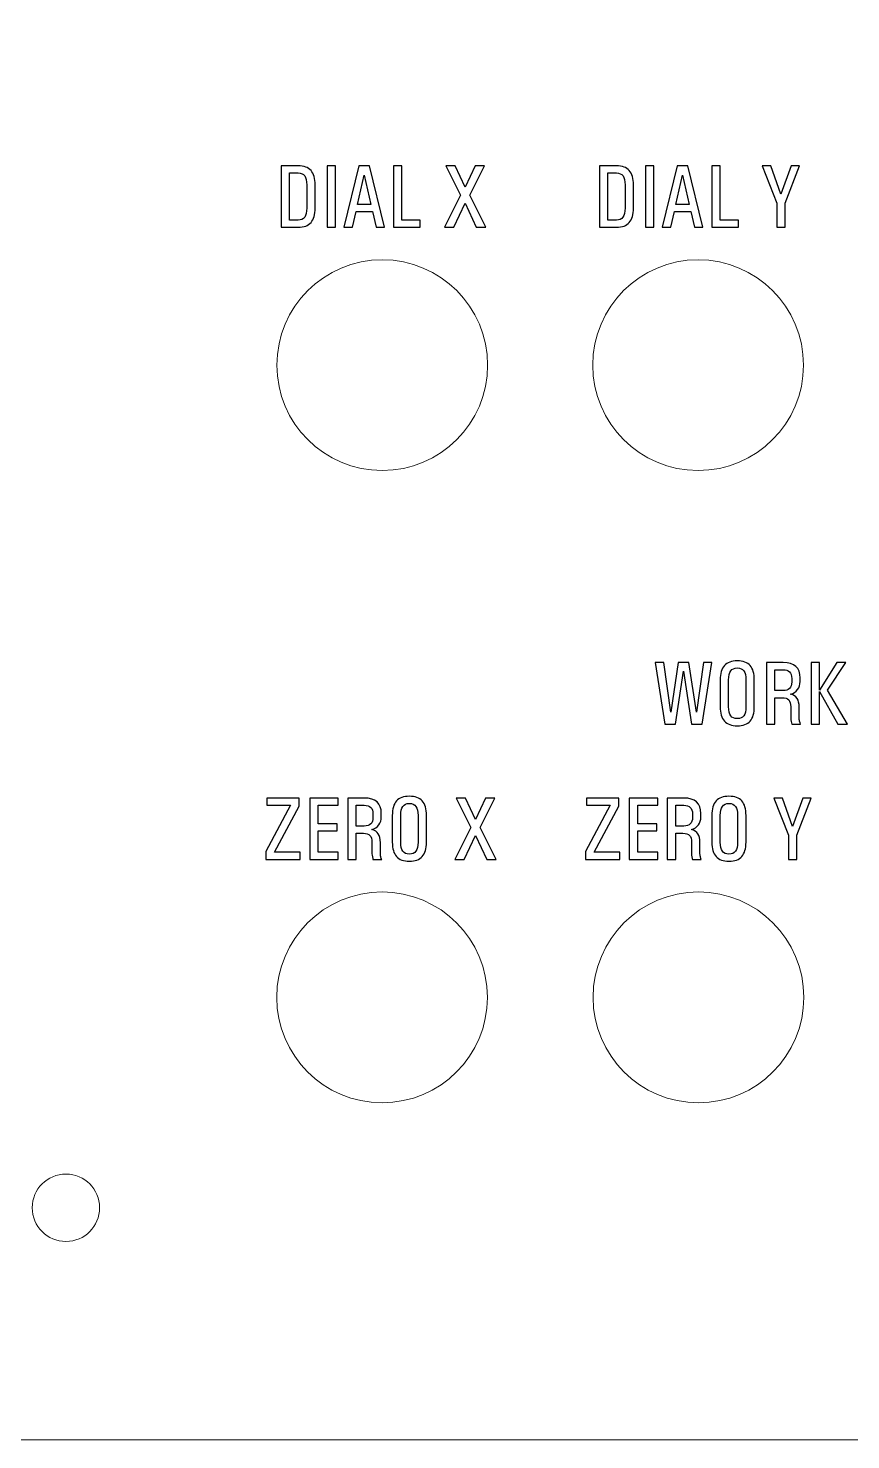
# Model space of a CAD drawing. Header units: centimetres. Extents: x -13.8 to 12.2, y -7.5 to 12.7.
# Drawn here: x -0.43 to 3.47, y -7.5 to -0.8 of the extents above; entities that cross this region are included whole.
import ezdxf

# ---------------------------------------------------------------- set-up
doc = ezdxf.new("R2010")
doc.units = ezdxf.units.CM
doc.header["$MEASUREMENT"] = 0
doc.layers.add('Layer 1', color=7, linetype='Continuous')

msp = doc.modelspace()

# ---------------------------------------------------------------- linework, layer by layer
at = {"layer": 'Layer 1', "lineweight": 9}
for centre, major_axis in [((1.24893, -2.40133), (0, 0.5)), ((2.74753, -2.40133), (0, 0.5)), ((1.24804, -5.40107), (0, 0.5)), ((2.74918, -5.40107), (0, 0.5)), ((-0.25221, -6.39929), (0, 0.16))]:
    msp.add_ellipse(centre, major_axis=major_axis, ratio=1, dxfattribs=at)
msp.add_open_spline([(-13.50318, 7.7), (-13.50318, 7.7), (11.80318, 7.7), (11.80318, 7.7), (11.80318, 7.7), (11.99393, 7.7), (12.15, 7.54394), (12.15, 7.35318), (12.15, 7.35318), (12.15, 7.35318), (12.15, -7.15318), (12.15, -7.15318), (12.15, -7.15318), (12.15, -7.34394), (11.99393, -7.5), (11.80318, -7.5), (11.80318, -7.5), (11.80318, -7.5), (-13.50318, -7.5), (-13.50318, -7.5), (-13.50318, -7.5), (-13.69394, -7.5), (-13.85, -7.34394), (-13.85, -7.15318), (-13.85, -7.15318), (-13.85, -7.15318), (-13.85, 7.35318), (-13.85, 7.35318), (-13.85, 7.35318), (-13.85, 7.54394), (-13.69394, 7.7), (-13.50318, 7.7)], degree=3, knots=[0, 0, 0, 0, 0.1111111, 0.1111111, 0.1111111, 0.1111111, 0.2222222, 0.2222222, 0.2222222, 0.2222222, 0.3333333, 0.3333333, 0.3333333, 0.3333333, 0.4444444, 0.4444444, 0.4444444, 0.4444444, 0.5555556, 0.5555556, 0.5555556, 0.5555556, 0.6666667, 0.6666667, 0.6666667, 0.6666667, 0.7777778, 0.7777778, 0.7777778, 0.7777778, 1, 1, 1, 1], dxfattribs=at)
at = {"layer": 'Layer 1', "color": 1}
for points, knots in [([(0.84973, -1.45571), (0.87711, -1.45571), (0.89743, -1.46319), (0.91069, -1.478), (0.91069, -1.478), (0.92389, -1.49289), (0.93052, -1.51568), (0.93052, -1.54623), (0.93052, -1.54623), (0.93052, -1.54623), (0.93052, -1.65644), (0.93052, -1.65644), (0.93052, -1.65644), (0.93052, -1.68699), (0.92389, -1.70978), (0.91069, -1.72466), (0.91069, -1.72466), (0.89743, -1.73955), (0.87711, -1.74696), (0.84973, -1.74696), (0.84973, -1.74696), (0.84973, -1.74696), (0.76867, -1.74696), (0.76867, -1.74696), (0.76867, -1.74696), (0.76867, -1.74696), (0.76867, -1.45571), (0.76867, -1.45571), (0.76867, -1.45571), (0.76867, -1.45571), (0.84973, -1.45571), (0.84973, -1.45571)], [0, 0, 0, 0, 0.1111111, 0.1111111, 0.1111111, 0.1111111, 0.2222222, 0.2222222, 0.2222222, 0.2222222, 0.3333333, 0.3333333, 0.3333333, 0.3333333, 0.4444444, 0.4444444, 0.4444444, 0.4444444, 0.5555556, 0.5555556, 0.5555556, 0.5555556, 0.6666667, 0.6666667, 0.6666667, 0.6666667, 0.7777778, 0.7777778, 0.7777778, 0.7777778, 1, 1, 1, 1]), ([(0.98675, -1.74696), (0.98675, -1.74696), (0.98675, -1.45571), (0.98675, -1.45571), (0.98675, -1.45571), (0.98675, -1.45571), (1.02662, -1.45571), (1.02662, -1.45571), (1.02662, -1.45571), (1.02662, -1.45571), (1.02662, -1.74696), (1.02662, -1.74696), (1.02662, -1.74696), (1.02662, -1.74696), (0.98675, -1.74696), (0.98675, -1.74696)], [0, 0, 0, 0, 0.2, 0.2, 0.2, 0.2, 0.4, 0.4, 0.4, 0.4, 0.6, 0.6, 0.6, 0.6, 1, 1, 1, 1]), ([(1.06634, -1.74696), (1.06634, -1.74696), (1.13802, -1.45571), (1.13802, -1.45571), (1.13802, -1.45571), (1.13802, -1.45571), (1.18868, -1.45571), (1.18868, -1.45571), (1.18868, -1.45571), (1.18868, -1.45571), (1.26022, -1.74696), (1.26022, -1.74696), (1.26022, -1.74696), (1.26022, -1.74696), (1.2193, -1.74696), (1.2193, -1.74696), (1.2193, -1.74696), (1.2193, -1.74696), (1.2023, -1.67295), (1.2023, -1.67295), (1.2023, -1.67295), (1.2023, -1.67295), (1.12441, -1.67295), (1.12441, -1.67295), (1.12441, -1.67295), (1.12441, -1.67295), (1.10747, -1.74696), (1.10747, -1.74696), (1.10747, -1.74696), (1.10747, -1.74696), (1.06634, -1.74696), (1.06634, -1.74696)], [0, 0, 0, 0, 0.1111111, 0.1111111, 0.1111111, 0.1111111, 0.2222222, 0.2222222, 0.2222222, 0.2222222, 0.3333333, 0.3333333, 0.3333333, 0.3333333, 0.4444444, 0.4444444, 0.4444444, 0.4444444, 0.5555556, 0.5555556, 0.5555556, 0.5555556, 0.6666667, 0.6666667, 0.6666667, 0.6666667, 0.7777778, 0.7777778, 0.7777778, 0.7777778, 1, 1, 1, 1]), ([(1.30214, -1.74696), (1.30214, -1.74696), (1.30214, -1.45571), (1.30214, -1.45571), (1.30214, -1.45571), (1.30214, -1.45571), (1.34207, -1.45571), (1.34207, -1.45571), (1.34207, -1.45571), (1.34207, -1.45571), (1.34207, -1.71309), (1.34207, -1.71309), (1.34207, -1.71309), (1.34207, -1.71309), (1.42928, -1.71309), (1.42928, -1.71309), (1.42928, -1.71309), (1.42928, -1.71309), (1.42928, -1.74696), (1.42928, -1.74696), (1.42928, -1.74696), (1.42928, -1.74696), (1.30214, -1.74696), (1.30214, -1.74696)], [0, 0, 0, 0, 0.1428571, 0.1428571, 0.1428571, 0.1428571, 0.2857143, 0.2857143, 0.2857143, 0.2857143, 0.4285714, 0.4285714, 0.4285714, 0.4285714, 0.5714286, 0.5714286, 0.5714286, 0.5714286, 0.7142857, 0.7142857, 0.7142857, 0.7142857, 1, 1, 1, 1]), ([(1.59487, -1.45571), (1.59487, -1.45571), (1.64179, -1.55681), (1.64179, -1.55681), (1.64179, -1.55681), (1.64179, -1.55681), (1.68892, -1.45571), (1.68892, -1.45571), (1.68892, -1.45571), (1.68892, -1.45571), (1.73337, -1.45571), (1.73337, -1.45571), (1.73337, -1.45571), (1.73337, -1.45571), (1.6643, -1.59506), (1.6643, -1.59506), (1.6643, -1.59506), (1.6643, -1.59506), (1.73972, -1.74696), (1.73972, -1.74696), (1.73972, -1.74696), (1.73972, -1.74696), (1.69513, -1.74696), (1.69513, -1.74696), (1.69513, -1.74696), (1.69513, -1.74696), (1.64179, -1.63308), (1.64179, -1.63308), (1.64179, -1.63308), (1.64179, -1.63308), (1.58845, -1.74696), (1.58845, -1.74696), (1.58845, -1.74696), (1.58845, -1.74696), (1.544, -1.74696), (1.544, -1.74696), (1.544, -1.74696), (1.544, -1.74696), (1.61985, -1.59506), (1.61985, -1.59506), (1.61985, -1.59506), (1.61985, -1.59506), (1.55042, -1.45571), (1.55042, -1.45571), (1.55042, -1.45571), (1.55042, -1.45571), (1.59487, -1.45571), (1.59487, -1.45571)], [0, 0, 0, 0, 0.0769231, 0.0769231, 0.0769231, 0.0769231, 0.1538462, 0.1538462, 0.1538462, 0.1538462, 0.2307692, 0.2307692, 0.2307692, 0.2307692, 0.3076923, 0.3076923, 0.3076923, 0.3076923, 0.3846154, 0.3846154, 0.3846154, 0.3846154, 0.4615385, 0.4615385, 0.4615385, 0.4615385, 0.5384615, 0.5384615, 0.5384615, 0.5384615, 0.6153846, 0.6153846, 0.6153846, 0.6153846, 0.6923077, 0.6923077, 0.6923077, 0.6923077, 0.7692308, 0.7692308, 0.7692308, 0.7692308, 0.8461538, 0.8461538, 0.8461538, 0.8461538, 1, 1, 1, 1]), ([(2.36022, -1.45571), (2.3876, -1.45571), (2.40792, -1.46319), (2.42118, -1.478), (2.42118, -1.478), (2.43438, -1.49289), (2.44101, -1.51568), (2.44101, -1.54623), (2.44101, -1.54623), (2.44101, -1.54623), (2.44101, -1.65644), (2.44101, -1.65644), (2.44101, -1.65644), (2.44101, -1.68699), (2.43438, -1.70978), (2.42118, -1.72466), (2.42118, -1.72466), (2.40792, -1.73955), (2.3876, -1.74696), (2.36022, -1.74696), (2.36022, -1.74696), (2.36022, -1.74696), (2.27916, -1.74696), (2.27916, -1.74696), (2.27916, -1.74696), (2.27916, -1.74696), (2.27916, -1.45571), (2.27916, -1.45571), (2.27916, -1.45571), (2.27916, -1.45571), (2.36022, -1.45571), (2.36022, -1.45571)], [0, 0, 0, 0, 0.1111111, 0.1111111, 0.1111111, 0.1111111, 0.2222222, 0.2222222, 0.2222222, 0.2222222, 0.3333333, 0.3333333, 0.3333333, 0.3333333, 0.4444444, 0.4444444, 0.4444444, 0.4444444, 0.5555556, 0.5555556, 0.5555556, 0.5555556, 0.6666667, 0.6666667, 0.6666667, 0.6666667, 0.7777778, 0.7777778, 0.7777778, 0.7777778, 1, 1, 1, 1]), ([(2.49724, -1.74696), (2.49724, -1.74696), (2.49724, -1.45571), (2.49724, -1.45571), (2.49724, -1.45571), (2.49724, -1.45571), (2.53711, -1.45571), (2.53711, -1.45571), (2.53711, -1.45571), (2.53711, -1.45571), (2.53711, -1.74696), (2.53711, -1.74696), (2.53711, -1.74696), (2.53711, -1.74696), (2.49724, -1.74696), (2.49724, -1.74696)], [0, 0, 0, 0, 0.2, 0.2, 0.2, 0.2, 0.4, 0.4, 0.4, 0.4, 0.6, 0.6, 0.6, 0.6, 1, 1, 1, 1]), ([(2.57683, -1.74696), (2.57683, -1.74696), (2.64851, -1.45571), (2.64851, -1.45571), (2.64851, -1.45571), (2.64851, -1.45571), (2.69917, -1.45571), (2.69917, -1.45571), (2.69917, -1.45571), (2.69917, -1.45571), (2.77071, -1.74696), (2.77071, -1.74696), (2.77071, -1.74696), (2.77071, -1.74696), (2.72979, -1.74696), (2.72979, -1.74696), (2.72979, -1.74696), (2.72979, -1.74696), (2.71279, -1.67295), (2.71279, -1.67295), (2.71279, -1.67295), (2.71279, -1.67295), (2.6349, -1.67295), (2.6349, -1.67295), (2.6349, -1.67295), (2.6349, -1.67295), (2.61796, -1.74696), (2.61796, -1.74696), (2.61796, -1.74696), (2.61796, -1.74696), (2.57683, -1.74696), (2.57683, -1.74696)], [0, 0, 0, 0, 0.1111111, 0.1111111, 0.1111111, 0.1111111, 0.2222222, 0.2222222, 0.2222222, 0.2222222, 0.3333333, 0.3333333, 0.3333333, 0.3333333, 0.4444444, 0.4444444, 0.4444444, 0.4444444, 0.5555556, 0.5555556, 0.5555556, 0.5555556, 0.6666667, 0.6666667, 0.6666667, 0.6666667, 0.7777778, 0.7777778, 0.7777778, 0.7777778, 1, 1, 1, 1]), ([(2.81263, -1.74696), (2.81263, -1.74696), (2.81263, -1.45571), (2.81263, -1.45571), (2.81263, -1.45571), (2.81263, -1.45571), (2.85256, -1.45571), (2.85256, -1.45571), (2.85256, -1.45571), (2.85256, -1.45571), (2.85256, -1.71309), (2.85256, -1.71309), (2.85256, -1.71309), (2.85256, -1.71309), (2.93977, -1.71309), (2.93977, -1.71309), (2.93977, -1.71309), (2.93977, -1.71309), (2.93977, -1.74696), (2.93977, -1.74696), (2.93977, -1.74696), (2.93977, -1.74696), (2.81263, -1.74696), (2.81263, -1.74696)], [0, 0, 0, 0, 0.1428571, 0.1428571, 0.1428571, 0.1428571, 0.2857143, 0.2857143, 0.2857143, 0.2857143, 0.4285714, 0.4285714, 0.4285714, 0.4285714, 0.5714286, 0.5714286, 0.5714286, 0.5714286, 0.7142857, 0.7142857, 0.7142857, 0.7142857, 1, 1, 1, 1]), ([(3.09273, -1.45571), (3.09273, -1.45571), (3.14071, -1.59026), (3.14071, -1.59026), (3.14071, -1.59026), (3.14071, -1.59026), (3.18848, -1.45571), (3.18848, -1.45571), (3.18848, -1.45571), (3.18848, -1.45571), (3.22919, -1.45571), (3.22919, -1.45571), (3.22919, -1.45571), (3.22919, -1.45571), (3.16054, -1.63224), (3.16054, -1.63224), (3.16054, -1.63224), (3.16054, -1.63224), (3.16054, -1.74696), (3.16054, -1.74696), (3.16054, -1.74696), (3.16054, -1.74696), (3.1206, -1.74696), (3.1206, -1.74696), (3.1206, -1.74696), (3.1206, -1.74696), (3.1206, -1.63224), (3.1206, -1.63224), (3.1206, -1.63224), (3.1206, -1.63224), (3.05202, -1.45571), (3.05202, -1.45571), (3.05202, -1.45571), (3.05202, -1.45571), (3.09273, -1.45571), (3.09273, -1.45571)], [0, 0, 0, 0, 0.1, 0.1, 0.1, 0.1, 0.2, 0.2, 0.2, 0.2, 0.3, 0.3, 0.3, 0.3, 0.4, 0.4, 0.4, 0.4, 0.5, 0.5, 0.5, 0.5, 0.6, 0.6, 0.6, 0.6, 0.7, 0.7, 0.7, 0.7, 0.8, 0.8, 0.8, 0.8, 1, 1, 1, 1]), ([(0.84973, -1.48965), (0.84973, -1.48965), (0.8086, -1.48965), (0.8086, -1.48965), (0.8086, -1.48965), (0.8086, -1.48965), (0.8086, -1.71309), (0.8086, -1.71309), (0.8086, -1.71309), (0.8086, -1.71309), (0.84973, -1.71309), (0.84973, -1.71309), (0.84973, -1.71309), (0.86363, -1.71309), (0.87393, -1.70844), (0.88064, -1.69919), (0.88064, -1.69919), (0.88727, -1.68995), (0.89066, -1.6757), (0.89066, -1.65644), (0.89066, -1.65644), (0.89066, -1.65644), (0.89066, -1.54623), (0.89066, -1.54623), (0.89066, -1.54623), (0.89066, -1.52697), (0.88734, -1.51272), (0.88071, -1.50347), (0.88071, -1.50347), (0.87408, -1.49423), (0.86377, -1.48965), (0.84973, -1.48965)], [0, 0, 0, 0, 0.1111111, 0.1111111, 0.1111111, 0.1111111, 0.2222222, 0.2222222, 0.2222222, 0.2222222, 0.3333333, 0.3333333, 0.3333333, 0.3333333, 0.4444444, 0.4444444, 0.4444444, 0.4444444, 0.5555556, 0.5555556, 0.5555556, 0.5555556, 0.6666667, 0.6666667, 0.6666667, 0.6666667, 0.7777778, 0.7777778, 0.7777778, 0.7777778, 1, 1, 1, 1]), ([(1.13203, -1.6395), (1.13203, -1.6395), (1.19468, -1.6395), (1.19468, -1.6395), (1.19468, -1.6395), (1.19468, -1.6395), (1.16328, -1.50016), (1.16328, -1.50016), (1.16328, -1.50016), (1.16328, -1.50016), (1.13203, -1.6395), (1.13203, -1.6395)], [0, 0, 0, 0, 0.25, 0.25, 0.25, 0.25, 0.5, 0.5, 0.5, 0.5, 1, 1, 1, 1]), ([(2.36022, -1.48965), (2.36022, -1.48965), (2.31909, -1.48965), (2.31909, -1.48965), (2.31909, -1.48965), (2.31909, -1.48965), (2.31909, -1.71309), (2.31909, -1.71309), (2.31909, -1.71309), (2.31909, -1.71309), (2.36022, -1.71309), (2.36022, -1.71309), (2.36022, -1.71309), (2.37412, -1.71309), (2.38442, -1.70844), (2.39113, -1.69919), (2.39113, -1.69919), (2.39776, -1.68995), (2.40115, -1.6757), (2.40115, -1.65644), (2.40115, -1.65644), (2.40115, -1.65644), (2.40115, -1.54623), (2.40115, -1.54623), (2.40115, -1.54623), (2.40115, -1.52697), (2.39783, -1.51272), (2.3912, -1.50347), (2.3912, -1.50347), (2.38457, -1.49423), (2.37426, -1.48965), (2.36022, -1.48965)], [0, 0, 0, 0, 0.1111111, 0.1111111, 0.1111111, 0.1111111, 0.2222222, 0.2222222, 0.2222222, 0.2222222, 0.3333333, 0.3333333, 0.3333333, 0.3333333, 0.4444444, 0.4444444, 0.4444444, 0.4444444, 0.5555556, 0.5555556, 0.5555556, 0.5555556, 0.6666667, 0.6666667, 0.6666667, 0.6666667, 0.7777778, 0.7777778, 0.7777778, 0.7777778, 1, 1, 1, 1]), ([(2.64252, -1.6395), (2.64252, -1.6395), (2.70517, -1.6395), (2.70517, -1.6395), (2.70517, -1.6395), (2.70517, -1.6395), (2.67377, -1.50016), (2.67377, -1.50016), (2.67377, -1.50016), (2.67377, -1.50016), (2.64252, -1.6395), (2.64252, -1.6395)], [0, 0, 0, 0, 0.25, 0.25, 0.25, 0.25, 0.5, 0.5, 0.5, 0.5, 1, 1, 1, 1]), ([(2.65313, -3.81281), (2.65313, -3.81281), (2.704, -3.81281), (2.704, -3.81281), (2.704, -3.81281), (2.704, -3.81281), (2.73956, -4.0474), (2.73956, -4.0474), (2.73956, -4.0474), (2.73956, -4.0474), (2.77244, -3.81281), (2.77244, -3.81281), (2.77244, -3.81281), (2.77244, -3.81281), (2.81315, -3.81281), (2.81315, -3.81281), (2.81315, -3.81281), (2.81315, -3.81281), (2.7675, -4.10406), (2.7675, -4.10406), (2.7675, -4.10406), (2.7675, -4.10406), (2.71621, -4.10406), (2.71621, -4.10406), (2.71621, -4.10406), (2.71621, -4.10406), (2.6786, -3.85394), (2.6786, -3.85394), (2.6786, -3.85394), (2.6786, -3.85394), (2.64078, -4.10406), (2.64078, -4.10406), (2.64078, -4.10406), (2.64078, -4.10406), (2.58949, -4.10406), (2.58949, -4.10406), (2.58949, -4.10406), (2.58949, -4.10406), (2.54384, -3.81281), (2.54384, -3.81281), (2.54384, -3.81281), (2.54384, -3.81281), (2.58455, -3.81281), (2.58455, -3.81281), (2.58455, -3.81281), (2.58455, -3.81281), (2.61743, -4.0474), (2.61743, -4.0474), (2.61743, -4.0474), (2.61743, -4.0474), (2.65313, -3.81281), (2.65313, -3.81281)], [0, 0, 0, 0, 0.0714286, 0.0714286, 0.0714286, 0.0714286, 0.1428571, 0.1428571, 0.1428571, 0.1428571, 0.2142857, 0.2142857, 0.2142857, 0.2142857, 0.2857143, 0.2857143, 0.2857143, 0.2857143, 0.3571429, 0.3571429, 0.3571429, 0.3571429, 0.4285714, 0.4285714, 0.4285714, 0.4285714, 0.5, 0.5, 0.5, 0.5, 0.5714286, 0.5714286, 0.5714286, 0.5714286, 0.6428571, 0.6428571, 0.6428571, 0.6428571, 0.7142857, 0.7142857, 0.7142857, 0.7142857, 0.7857143, 0.7857143, 0.7857143, 0.7857143, 0.8571429, 0.8571429, 0.8571429, 0.8571429, 1, 1, 1, 1]), ([(2.93344, -3.80434), (2.96082, -3.80434), (2.98114, -3.81175), (2.9944, -3.82664), (2.9944, -3.82664), (3.0076, -3.84152), (3.01423, -3.86431), (3.01423, -3.89486), (3.01423, -3.89486), (3.01423, -3.89486), (3.01423, -4.022), (3.01423, -4.022), (3.01423, -4.022), (3.01423, -4.05255), (3.0076, -4.07534), (2.9944, -4.09023), (2.9944, -4.09023), (2.98114, -4.10512), (2.96082, -4.11253), (2.93344, -4.11253), (2.93344, -4.11253), (2.90586, -4.11253), (2.88547, -4.10512), (2.87227, -4.0903), (2.87227, -4.0903), (2.85901, -4.07549), (2.85238, -4.0527), (2.85238, -4.022), (2.85238, -4.022), (2.85238, -4.022), (2.85238, -3.89486), (2.85238, -3.89486), (2.85238, -3.89486), (2.85238, -3.86417), (2.85901, -3.84138), (2.87227, -3.82657), (2.87227, -3.82657), (2.88547, -3.81175), (2.90586, -3.80434), (2.93344, -3.80434)], [0, 0, 0, 0, 0.0909091, 0.0909091, 0.0909091, 0.0909091, 0.1818182, 0.1818182, 0.1818182, 0.1818182, 0.2727273, 0.2727273, 0.2727273, 0.2727273, 0.3636364, 0.3636364, 0.3636364, 0.3636364, 0.4545455, 0.4545455, 0.4545455, 0.4545455, 0.5454545, 0.5454545, 0.5454545, 0.5454545, 0.6363636, 0.6363636, 0.6363636, 0.6363636, 0.7272727, 0.7272727, 0.7272727, 0.7272727, 0.8181818, 0.8181818, 0.8181818, 0.8181818, 1, 1, 1, 1]), ([(3.14631, -3.9796), (3.14631, -3.9796), (3.11202, -3.9796), (3.11202, -3.9796), (3.11202, -3.9796), (3.11202, -3.9796), (3.11202, -4.10406), (3.11202, -4.10406), (3.11202, -4.10406), (3.11202, -4.10406), (3.07209, -4.10406), (3.07209, -4.10406), (3.07209, -4.10406), (3.07209, -4.10406), (3.07209, -3.81281), (3.07209, -3.81281), (3.07209, -3.81281), (3.07209, -3.81281), (3.15047, -3.81281), (3.15047, -3.81281), (3.15047, -3.81281), (3.20445, -3.81281), (3.23147, -3.83708), (3.23147, -3.88555), (3.23147, -3.88555), (3.23147, -3.88555), (3.23147, -3.90255), (3.23147, -3.90255), (3.23147, -3.90255), (3.23147, -3.91716), (3.22752, -3.92972), (3.21962, -3.94023), (3.21962, -3.94023), (3.21164, -3.95081), (3.20064, -3.95829), (3.18638, -3.96267), (3.18638, -3.96267), (3.2005, -3.96584), (3.2108, -3.9724), (3.21729, -3.98242), (3.21729, -3.98242), (3.22385, -3.99237), (3.22717, -4.00641), (3.22717, -4.02447), (3.22717, -4.02447), (3.22717, -4.02447), (3.22717, -4.07492), (3.22717, -4.07492), (3.22717, -4.07492), (3.22717, -4.07958), (3.2278, -4.08501), (3.22907, -4.09115), (3.22907, -4.09115), (3.23041, -4.09729), (3.23189, -4.10159), (3.23352, -4.10406), (3.23352, -4.10406), (3.23352, -4.10406), (3.19196, -4.10406), (3.19196, -4.10406), (3.19196, -4.10406), (3.19104, -4.10173), (3.18998, -4.09757), (3.18892, -4.09157), (3.18892, -4.09157), (3.1878, -4.08557), (3.18723, -4.08099), (3.18723, -4.07781), (3.18723, -4.07781), (3.18723, -4.07781), (3.18723, -4.02243), (3.18723, -4.02243), (3.18723, -4.02243), (3.18723, -4.0074), (3.18406, -3.99653), (3.17771, -3.98976), (3.17771, -3.98976), (3.17136, -3.98299), (3.16091, -3.9796), (3.14631, -3.9796)], [0, 0, 0, 0, 0.047619, 0.047619, 0.047619, 0.047619, 0.0952381, 0.0952381, 0.0952381, 0.0952381, 0.1428571, 0.1428571, 0.1428571, 0.1428571, 0.1904762, 0.1904762, 0.1904762, 0.1904762, 0.2380952, 0.2380952, 0.2380952, 0.2380952, 0.2857143, 0.2857143, 0.2857143, 0.2857143, 0.3333333, 0.3333333, 0.3333333, 0.3333333, 0.3809524, 0.3809524, 0.3809524, 0.3809524, 0.4285714, 0.4285714, 0.4285714, 0.4285714, 0.4761905, 0.4761905, 0.4761905, 0.4761905, 0.5238095, 0.5238095, 0.5238095, 0.5238095, 0.5714286, 0.5714286, 0.5714286, 0.5714286, 0.6190476, 0.6190476, 0.6190476, 0.6190476, 0.6666667, 0.6666667, 0.6666667, 0.6666667, 0.7142857, 0.7142857, 0.7142857, 0.7142857, 0.7619048, 0.7619048, 0.7619048, 0.7619048, 0.8095238, 0.8095238, 0.8095238, 0.8095238, 0.8571429, 0.8571429, 0.8571429, 0.8571429, 0.9047619, 0.9047619, 0.9047619, 0.9047619, 1, 1, 1, 1]), ([(3.28376, -4.10406), (3.28376, -4.10406), (3.28376, -3.81281), (3.28376, -3.81281), (3.28376, -3.81281), (3.28376, -3.81281), (3.32369, -3.81281), (3.32369, -3.81281), (3.32369, -3.81281), (3.32369, -3.81281), (3.32369, -3.94404), (3.32369, -3.94404), (3.32369, -3.94404), (3.32369, -3.94404), (3.40617, -3.81281), (3.40617, -3.81281), (3.40617, -3.81281), (3.40617, -3.81281), (3.44808, -3.81281), (3.44808, -3.81281), (3.44808, -3.81281), (3.44808, -3.81281), (3.36172, -3.94404), (3.36172, -3.94404), (3.36172, -3.94404), (3.36172, -3.94404), (3.45655, -4.10406), (3.45655, -4.10406), (3.45655, -4.10406), (3.45655, -4.10406), (3.4109, -4.10406), (3.4109, -4.10406), (3.4109, -4.10406), (3.4109, -4.10406), (3.32369, -3.94983), (3.32369, -3.94983), (3.32369, -3.94983), (3.32369, -3.94983), (3.32369, -4.10406), (3.32369, -4.10406), (3.32369, -4.10406), (3.32369, -4.10406), (3.28376, -4.10406), (3.28376, -4.10406)], [0, 0, 0, 0, 0.0833333, 0.0833333, 0.0833333, 0.0833333, 0.1666667, 0.1666667, 0.1666667, 0.1666667, 0.25, 0.25, 0.25, 0.25, 0.3333333, 0.3333333, 0.3333333, 0.3333333, 0.4166667, 0.4166667, 0.4166667, 0.4166667, 0.5, 0.5, 0.5, 0.5, 0.5833333, 0.5833333, 0.5833333, 0.5833333, 0.6666667, 0.6666667, 0.6666667, 0.6666667, 0.75, 0.75, 0.75, 0.75, 0.8333333, 0.8333333, 0.8333333, 0.8333333, 1, 1, 1, 1]), ([(2.93344, -3.83821), (2.91933, -3.83821), (2.90896, -3.84287), (2.90233, -3.85211), (2.90233, -3.85211), (2.89563, -3.86135), (2.89231, -3.8756), (2.89231, -3.89486), (2.89231, -3.89486), (2.89231, -3.89486), (2.89231, -4.022), (2.89231, -4.022), (2.89231, -4.022), (2.89231, -4.04127), (2.89563, -4.05559), (2.90233, -4.06476), (2.90233, -4.06476), (2.90896, -4.074), (2.91933, -4.07866), (2.93344, -4.07866), (2.93344, -4.07866), (2.94734, -4.07866), (2.95764, -4.074), (2.96435, -4.06476), (2.96435, -4.06476), (2.97098, -4.05559), (2.97437, -4.04127), (2.97437, -4.022), (2.97437, -4.022), (2.97437, -4.022), (2.97437, -3.89486), (2.97437, -3.89486), (2.97437, -3.89486), (2.97437, -3.8756), (2.97105, -3.86135), (2.96442, -3.85211), (2.96442, -3.85211), (2.95779, -3.84287), (2.94748, -3.83821), (2.93344, -3.83821)], [0, 0, 0, 0, 0.0909091, 0.0909091, 0.0909091, 0.0909091, 0.1818182, 0.1818182, 0.1818182, 0.1818182, 0.2727273, 0.2727273, 0.2727273, 0.2727273, 0.3636364, 0.3636364, 0.3636364, 0.3636364, 0.4545455, 0.4545455, 0.4545455, 0.4545455, 0.5454545, 0.5454545, 0.5454545, 0.5454545, 0.6363636, 0.6363636, 0.6363636, 0.6363636, 0.7272727, 0.7272727, 0.7272727, 0.7272727, 0.8181818, 0.8181818, 0.8181818, 0.8181818, 1, 1, 1, 1]), ([(3.15047, -3.84675), (3.15047, -3.84675), (3.11202, -3.84675), (3.11202, -3.84675), (3.11202, -3.84675), (3.11202, -3.84675), (3.11202, -3.94573), (3.11202, -3.94573), (3.11202, -3.94573), (3.11202, -3.94573), (3.15047, -3.94573), (3.15047, -3.94573), (3.15047, -3.94573), (3.17785, -3.94573), (3.19161, -3.93198), (3.19161, -3.9046), (3.19161, -3.9046), (3.19161, -3.9046), (3.19161, -3.88767), (3.19161, -3.88767), (3.19161, -3.88767), (3.19161, -3.86036), (3.17785, -3.84675), (3.15047, -3.84675)], [0, 0, 0, 0, 0.1428571, 0.1428571, 0.1428571, 0.1428571, 0.2857143, 0.2857143, 0.2857143, 0.2857143, 0.4285714, 0.4285714, 0.4285714, 0.4285714, 0.5714286, 0.5714286, 0.5714286, 0.5714286, 0.7142857, 0.7142857, 0.7142857, 0.7142857, 1, 1, 1, 1]), ([(0.69694, -4.7467), (0.69694, -4.7467), (0.69694, -4.70867), (0.69694, -4.70867), (0.69694, -4.70867), (0.69694, -4.70867), (0.81378, -4.48939), (0.81378, -4.48939), (0.81378, -4.48939), (0.81378, -4.48939), (0.70111, -4.48939), (0.70111, -4.48939), (0.70111, -4.48939), (0.70111, -4.48939), (0.70111, -4.45545), (0.70111, -4.45545), (0.70111, -4.45545), (0.70111, -4.45545), (0.85492, -4.45545), (0.85492, -4.45545), (0.85492, -4.45545), (0.85492, -4.45545), (0.85492, -4.49348), (0.85492, -4.49348), (0.85492, -4.49348), (0.85492, -4.49348), (0.73808, -4.71283), (0.73808, -4.71283), (0.73808, -4.71283), (0.73808, -4.71283), (0.85901, -4.71283), (0.85901, -4.71283), (0.85901, -4.71283), (0.85901, -4.71283), (0.85901, -4.7467), (0.85901, -4.7467), (0.85901, -4.7467), (0.85901, -4.7467), (0.69694, -4.7467), (0.69694, -4.7467)], [0, 0, 0, 0, 0.0909091, 0.0909091, 0.0909091, 0.0909091, 0.1818182, 0.1818182, 0.1818182, 0.1818182, 0.2727273, 0.2727273, 0.2727273, 0.2727273, 0.3636364, 0.3636364, 0.3636364, 0.3636364, 0.4545455, 0.4545455, 0.4545455, 0.4545455, 0.5454545, 0.5454545, 0.5454545, 0.5454545, 0.6363636, 0.6363636, 0.6363636, 0.6363636, 0.7272727, 0.7272727, 0.7272727, 0.7272727, 0.8181818, 0.8181818, 0.8181818, 0.8181818, 1, 1, 1, 1]), ([(0.90466, -4.7467), (0.90466, -4.7467), (0.90466, -4.45545), (0.90466, -4.45545), (0.90466, -4.45545), (0.90466, -4.45545), (1.03942, -4.45545), (1.03942, -4.45545), (1.03942, -4.45545), (1.03942, -4.45545), (1.03942, -4.48939), (1.03942, -4.48939), (1.03942, -4.48939), (1.03942, -4.48939), (0.94459, -4.48939), (0.94459, -4.48939), (0.94459, -4.48939), (0.94459, -4.48939), (0.94459, -4.57744), (0.94459, -4.57744), (0.94459, -4.57744), (0.94459, -4.57744), (1.03511, -4.57744), (1.03511, -4.57744), (1.03511, -4.57744), (1.03511, -4.57744), (1.03511, -4.6113), (1.03511, -4.6113), (1.03511, -4.6113), (1.03511, -4.6113), (0.94459, -4.6113), (0.94459, -4.6113), (0.94459, -4.6113), (0.94459, -4.6113), (0.94459, -4.71283), (0.94459, -4.71283), (0.94459, -4.71283), (0.94459, -4.71283), (1.03942, -4.71283), (1.03942, -4.71283), (1.03942, -4.71283), (1.03942, -4.71283), (1.03942, -4.7467), (1.03942, -4.7467), (1.03942, -4.7467), (1.03942, -4.7467), (0.90466, -4.7467), (0.90466, -4.7467)], [0, 0, 0, 0, 0.0769231, 0.0769231, 0.0769231, 0.0769231, 0.1538462, 0.1538462, 0.1538462, 0.1538462, 0.2307692, 0.2307692, 0.2307692, 0.2307692, 0.3076923, 0.3076923, 0.3076923, 0.3076923, 0.3846154, 0.3846154, 0.3846154, 0.3846154, 0.4615385, 0.4615385, 0.4615385, 0.4615385, 0.5384615, 0.5384615, 0.5384615, 0.5384615, 0.6153846, 0.6153846, 0.6153846, 0.6153846, 0.6923077, 0.6923077, 0.6923077, 0.6923077, 0.7692308, 0.7692308, 0.7692308, 0.7692308, 0.8461538, 0.8461538, 0.8461538, 0.8461538, 1, 1, 1, 1]), ([(1.15915, -4.62224), (1.15915, -4.62224), (1.12486, -4.62224), (1.12486, -4.62224), (1.12486, -4.62224), (1.12486, -4.62224), (1.12486, -4.7467), (1.12486, -4.7467), (1.12486, -4.7467), (1.12486, -4.7467), (1.08493, -4.7467), (1.08493, -4.7467), (1.08493, -4.7467), (1.08493, -4.7467), (1.08493, -4.45545), (1.08493, -4.45545), (1.08493, -4.45545), (1.08493, -4.45545), (1.16331, -4.45545), (1.16331, -4.45545), (1.16331, -4.45545), (1.21729, -4.45545), (1.24431, -4.47972), (1.24431, -4.52819), (1.24431, -4.52819), (1.24431, -4.52819), (1.24431, -4.54519), (1.24431, -4.54519), (1.24431, -4.54519), (1.24431, -4.5598), (1.24036, -4.57236), (1.23246, -4.58287), (1.23246, -4.58287), (1.22448, -4.59345), (1.21348, -4.60093), (1.19922, -4.60531), (1.19922, -4.60531), (1.21334, -4.60848), (1.22364, -4.61504), (1.23013, -4.62506), (1.23013, -4.62506), (1.23669, -4.63501), (1.24001, -4.64905), (1.24001, -4.66711), (1.24001, -4.66711), (1.24001, -4.66711), (1.24001, -4.71756), (1.24001, -4.71756), (1.24001, -4.71756), (1.24001, -4.72222), (1.24064, -4.72765), (1.24191, -4.73379), (1.24191, -4.73379), (1.24325, -4.73993), (1.24473, -4.74423), (1.24636, -4.7467), (1.24636, -4.7467), (1.24636, -4.7467), (1.2048, -4.7467), (1.2048, -4.7467), (1.2048, -4.7467), (1.20388, -4.74437), (1.20282, -4.74021), (1.20176, -4.73421), (1.20176, -4.73421), (1.20064, -4.72821), (1.20007, -4.72363), (1.20007, -4.72045), (1.20007, -4.72045), (1.20007, -4.72045), (1.20007, -4.66507), (1.20007, -4.66507), (1.20007, -4.66507), (1.20007, -4.65004), (1.1969, -4.63917), (1.19055, -4.6324), (1.19055, -4.6324), (1.1842, -4.62563), (1.17375, -4.62224), (1.15915, -4.62224)], [0, 0, 0, 0, 0.047619, 0.047619, 0.047619, 0.047619, 0.0952381, 0.0952381, 0.0952381, 0.0952381, 0.1428571, 0.1428571, 0.1428571, 0.1428571, 0.1904762, 0.1904762, 0.1904762, 0.1904762, 0.2380952, 0.2380952, 0.2380952, 0.2380952, 0.2857143, 0.2857143, 0.2857143, 0.2857143, 0.3333333, 0.3333333, 0.3333333, 0.3333333, 0.3809524, 0.3809524, 0.3809524, 0.3809524, 0.4285714, 0.4285714, 0.4285714, 0.4285714, 0.4761905, 0.4761905, 0.4761905, 0.4761905, 0.5238095, 0.5238095, 0.5238095, 0.5238095, 0.5714286, 0.5714286, 0.5714286, 0.5714286, 0.6190476, 0.6190476, 0.6190476, 0.6190476, 0.6666667, 0.6666667, 0.6666667, 0.6666667, 0.7142857, 0.7142857, 0.7142857, 0.7142857, 0.7619048, 0.7619048, 0.7619048, 0.7619048, 0.8095238, 0.8095238, 0.8095238, 0.8095238, 0.8571429, 0.8571429, 0.8571429, 0.8571429, 0.9047619, 0.9047619, 0.9047619, 0.9047619, 1, 1, 1, 1]), ([(1.37766, -4.44698), (1.40504, -4.44698), (1.42536, -4.45439), (1.43862, -4.46928), (1.43862, -4.46928), (1.45182, -4.48416), (1.45845, -4.50695), (1.45845, -4.5375), (1.45845, -4.5375), (1.45845, -4.5375), (1.45845, -4.66464), (1.45845, -4.66464), (1.45845, -4.66464), (1.45845, -4.69519), (1.45182, -4.71798), (1.43862, -4.73287), (1.43862, -4.73287), (1.42536, -4.74776), (1.40504, -4.75517), (1.37766, -4.75517), (1.37766, -4.75517), (1.35008, -4.75517), (1.32969, -4.74776), (1.31649, -4.73294), (1.31649, -4.73294), (1.30323, -4.71813), (1.2966, -4.69534), (1.2966, -4.66464), (1.2966, -4.66464), (1.2966, -4.66464), (1.2966, -4.5375), (1.2966, -4.5375), (1.2966, -4.5375), (1.2966, -4.50681), (1.30323, -4.48402), (1.31649, -4.46921), (1.31649, -4.46921), (1.32969, -4.45439), (1.35008, -4.44698), (1.37766, -4.44698)], [0, 0, 0, 0, 0.0909091, 0.0909091, 0.0909091, 0.0909091, 0.1818182, 0.1818182, 0.1818182, 0.1818182, 0.2727273, 0.2727273, 0.2727273, 0.2727273, 0.3636364, 0.3636364, 0.3636364, 0.3636364, 0.4545455, 0.4545455, 0.4545455, 0.4545455, 0.5454545, 0.5454545, 0.5454545, 0.5454545, 0.6363636, 0.6363636, 0.6363636, 0.6363636, 0.7272727, 0.7272727, 0.7272727, 0.7272727, 0.8181818, 0.8181818, 0.8181818, 0.8181818, 1, 1, 1, 1]), ([(1.37766, -4.48085), (1.36355, -4.48085), (1.35318, -4.48551), (1.34655, -4.49475), (1.34655, -4.49475), (1.33985, -4.50399), (1.33653, -4.51824), (1.33653, -4.5375), (1.33653, -4.5375), (1.33653, -4.5375), (1.33653, -4.66464), (1.33653, -4.66464), (1.33653, -4.66464), (1.33653, -4.68391), (1.33985, -4.69823), (1.34655, -4.7074), (1.34655, -4.7074), (1.35318, -4.71664), (1.36355, -4.7213), (1.37766, -4.7213), (1.37766, -4.7213), (1.39156, -4.7213), (1.40186, -4.71664), (1.40857, -4.7074), (1.40857, -4.7074), (1.4152, -4.69823), (1.41859, -4.68391), (1.41859, -4.66464), (1.41859, -4.66464), (1.41859, -4.66464), (1.41859, -4.5375), (1.41859, -4.5375), (1.41859, -4.5375), (1.41859, -4.51824), (1.41527, -4.50399), (1.40864, -4.49475), (1.40864, -4.49475), (1.40201, -4.48551), (1.3917, -4.48085), (1.37766, -4.48085)], [0, 0, 0, 0, 0.0909091, 0.0909091, 0.0909091, 0.0909091, 0.1818182, 0.1818182, 0.1818182, 0.1818182, 0.2727273, 0.2727273, 0.2727273, 0.2727273, 0.3636364, 0.3636364, 0.3636364, 0.3636364, 0.4545455, 0.4545455, 0.4545455, 0.4545455, 0.5454545, 0.5454545, 0.5454545, 0.5454545, 0.6363636, 0.6363636, 0.6363636, 0.6363636, 0.7272727, 0.7272727, 0.7272727, 0.7272727, 0.8181818, 0.8181818, 0.8181818, 0.8181818, 1, 1, 1, 1]), ([(1.64429, -4.45545), (1.64429, -4.45545), (1.69121, -4.55655), (1.69121, -4.55655), (1.69121, -4.55655), (1.69121, -4.55655), (1.73834, -4.45545), (1.73834, -4.45545), (1.73834, -4.45545), (1.73834, -4.45545), (1.78279, -4.45545), (1.78279, -4.45545), (1.78279, -4.45545), (1.78279, -4.45545), (1.71372, -4.5948), (1.71372, -4.5948), (1.71372, -4.5948), (1.71372, -4.5948), (1.78914, -4.7467), (1.78914, -4.7467), (1.78914, -4.7467), (1.78914, -4.7467), (1.74455, -4.7467), (1.74455, -4.7467), (1.74455, -4.7467), (1.74455, -4.7467), (1.69121, -4.63282), (1.69121, -4.63282), (1.69121, -4.63282), (1.69121, -4.63282), (1.63787, -4.7467), (1.63787, -4.7467), (1.63787, -4.7467), (1.63787, -4.7467), (1.59342, -4.7467), (1.59342, -4.7467), (1.59342, -4.7467), (1.59342, -4.7467), (1.66927, -4.5948), (1.66927, -4.5948), (1.66927, -4.5948), (1.66927, -4.5948), (1.59984, -4.45545), (1.59984, -4.45545), (1.59984, -4.45545), (1.59984, -4.45545), (1.64429, -4.45545), (1.64429, -4.45545)], [0, 0, 0, 0, 0.0769231, 0.0769231, 0.0769231, 0.0769231, 0.1538462, 0.1538462, 0.1538462, 0.1538462, 0.2307692, 0.2307692, 0.2307692, 0.2307692, 0.3076923, 0.3076923, 0.3076923, 0.3076923, 0.3846154, 0.3846154, 0.3846154, 0.3846154, 0.4615385, 0.4615385, 0.4615385, 0.4615385, 0.5384615, 0.5384615, 0.5384615, 0.5384615, 0.6153846, 0.6153846, 0.6153846, 0.6153846, 0.6923077, 0.6923077, 0.6923077, 0.6923077, 0.7692308, 0.7692308, 0.7692308, 0.7692308, 0.8461538, 0.8461538, 0.8461538, 0.8461538, 1, 1, 1, 1]), ([(2.21332, -4.7467), (2.21332, -4.7467), (2.21332, -4.70867), (2.21332, -4.70867), (2.21332, -4.70867), (2.21332, -4.70867), (2.33016, -4.48939), (2.33016, -4.48939), (2.33016, -4.48939), (2.33016, -4.48939), (2.21749, -4.48939), (2.21749, -4.48939), (2.21749, -4.48939), (2.21749, -4.48939), (2.21749, -4.45545), (2.21749, -4.45545), (2.21749, -4.45545), (2.21749, -4.45545), (2.3713, -4.45545), (2.3713, -4.45545), (2.3713, -4.45545), (2.3713, -4.45545), (2.3713, -4.49348), (2.3713, -4.49348), (2.3713, -4.49348), (2.3713, -4.49348), (2.25446, -4.71283), (2.25446, -4.71283), (2.25446, -4.71283), (2.25446, -4.71283), (2.37539, -4.71283), (2.37539, -4.71283), (2.37539, -4.71283), (2.37539, -4.71283), (2.37539, -4.7467), (2.37539, -4.7467), (2.37539, -4.7467), (2.37539, -4.7467), (2.21332, -4.7467), (2.21332, -4.7467)], [0, 0, 0, 0, 0.0909091, 0.0909091, 0.0909091, 0.0909091, 0.1818182, 0.1818182, 0.1818182, 0.1818182, 0.2727273, 0.2727273, 0.2727273, 0.2727273, 0.3636364, 0.3636364, 0.3636364, 0.3636364, 0.4545455, 0.4545455, 0.4545455, 0.4545455, 0.5454545, 0.5454545, 0.5454545, 0.5454545, 0.6363636, 0.6363636, 0.6363636, 0.6363636, 0.7272727, 0.7272727, 0.7272727, 0.7272727, 0.8181818, 0.8181818, 0.8181818, 0.8181818, 1, 1, 1, 1]), ([(2.42104, -4.7467), (2.42104, -4.7467), (2.42104, -4.45545), (2.42104, -4.45545), (2.42104, -4.45545), (2.42104, -4.45545), (2.5558, -4.45545), (2.5558, -4.45545), (2.5558, -4.45545), (2.5558, -4.45545), (2.5558, -4.48939), (2.5558, -4.48939), (2.5558, -4.48939), (2.5558, -4.48939), (2.46097, -4.48939), (2.46097, -4.48939), (2.46097, -4.48939), (2.46097, -4.48939), (2.46097, -4.57744), (2.46097, -4.57744), (2.46097, -4.57744), (2.46097, -4.57744), (2.55149, -4.57744), (2.55149, -4.57744), (2.55149, -4.57744), (2.55149, -4.57744), (2.55149, -4.6113), (2.55149, -4.6113), (2.55149, -4.6113), (2.55149, -4.6113), (2.46097, -4.6113), (2.46097, -4.6113), (2.46097, -4.6113), (2.46097, -4.6113), (2.46097, -4.71283), (2.46097, -4.71283), (2.46097, -4.71283), (2.46097, -4.71283), (2.5558, -4.71283), (2.5558, -4.71283), (2.5558, -4.71283), (2.5558, -4.71283), (2.5558, -4.7467), (2.5558, -4.7467), (2.5558, -4.7467), (2.5558, -4.7467), (2.42104, -4.7467), (2.42104, -4.7467)], [0, 0, 0, 0, 0.0769231, 0.0769231, 0.0769231, 0.0769231, 0.1538462, 0.1538462, 0.1538462, 0.1538462, 0.2307692, 0.2307692, 0.2307692, 0.2307692, 0.3076923, 0.3076923, 0.3076923, 0.3076923, 0.3846154, 0.3846154, 0.3846154, 0.3846154, 0.4615385, 0.4615385, 0.4615385, 0.4615385, 0.5384615, 0.5384615, 0.5384615, 0.5384615, 0.6153846, 0.6153846, 0.6153846, 0.6153846, 0.6923077, 0.6923077, 0.6923077, 0.6923077, 0.7692308, 0.7692308, 0.7692308, 0.7692308, 0.8461538, 0.8461538, 0.8461538, 0.8461538, 1, 1, 1, 1]), ([(2.67553, -4.62224), (2.67553, -4.62224), (2.64124, -4.62224), (2.64124, -4.62224), (2.64124, -4.62224), (2.64124, -4.62224), (2.64124, -4.7467), (2.64124, -4.7467), (2.64124, -4.7467), (2.64124, -4.7467), (2.60131, -4.7467), (2.60131, -4.7467), (2.60131, -4.7467), (2.60131, -4.7467), (2.60131, -4.45545), (2.60131, -4.45545), (2.60131, -4.45545), (2.60131, -4.45545), (2.67969, -4.45545), (2.67969, -4.45545), (2.67969, -4.45545), (2.73367, -4.45545), (2.76069, -4.47972), (2.76069, -4.52819), (2.76069, -4.52819), (2.76069, -4.52819), (2.76069, -4.54519), (2.76069, -4.54519), (2.76069, -4.54519), (2.76069, -4.5598), (2.75674, -4.57236), (2.74884, -4.58287), (2.74884, -4.58287), (2.74086, -4.59345), (2.72986, -4.60093), (2.7156, -4.60531), (2.7156, -4.60531), (2.72972, -4.60848), (2.74002, -4.61504), (2.74651, -4.62506), (2.74651, -4.62506), (2.75307, -4.63501), (2.75639, -4.64905), (2.75639, -4.66711), (2.75639, -4.66711), (2.75639, -4.66711), (2.75639, -4.71756), (2.75639, -4.71756), (2.75639, -4.71756), (2.75639, -4.72222), (2.75702, -4.72765), (2.75829, -4.73379), (2.75829, -4.73379), (2.75963, -4.73993), (2.76111, -4.74423), (2.76274, -4.7467), (2.76274, -4.7467), (2.76274, -4.7467), (2.72118, -4.7467), (2.72118, -4.7467), (2.72118, -4.7467), (2.72026, -4.74437), (2.7192, -4.74021), (2.71814, -4.73421), (2.71814, -4.73421), (2.71702, -4.72821), (2.71645, -4.72363), (2.71645, -4.72045), (2.71645, -4.72045), (2.71645, -4.72045), (2.71645, -4.66507), (2.71645, -4.66507), (2.71645, -4.66507), (2.71645, -4.65004), (2.71328, -4.63917), (2.70693, -4.6324), (2.70693, -4.6324), (2.70058, -4.62563), (2.69013, -4.62224), (2.67553, -4.62224)], [0, 0, 0, 0, 0.047619, 0.047619, 0.047619, 0.047619, 0.0952381, 0.0952381, 0.0952381, 0.0952381, 0.1428571, 0.1428571, 0.1428571, 0.1428571, 0.1904762, 0.1904762, 0.1904762, 0.1904762, 0.2380952, 0.2380952, 0.2380952, 0.2380952, 0.2857143, 0.2857143, 0.2857143, 0.2857143, 0.3333333, 0.3333333, 0.3333333, 0.3333333, 0.3809524, 0.3809524, 0.3809524, 0.3809524, 0.4285714, 0.4285714, 0.4285714, 0.4285714, 0.4761905, 0.4761905, 0.4761905, 0.4761905, 0.5238095, 0.5238095, 0.5238095, 0.5238095, 0.5714286, 0.5714286, 0.5714286, 0.5714286, 0.6190476, 0.6190476, 0.6190476, 0.6190476, 0.6666667, 0.6666667, 0.6666667, 0.6666667, 0.7142857, 0.7142857, 0.7142857, 0.7142857, 0.7619048, 0.7619048, 0.7619048, 0.7619048, 0.8095238, 0.8095238, 0.8095238, 0.8095238, 0.8571429, 0.8571429, 0.8571429, 0.8571429, 0.9047619, 0.9047619, 0.9047619, 0.9047619, 1, 1, 1, 1]), ([(2.89404, -4.44698), (2.92142, -4.44698), (2.94174, -4.45439), (2.955, -4.46928), (2.955, -4.46928), (2.9682, -4.48416), (2.97483, -4.50695), (2.97483, -4.5375), (2.97483, -4.5375), (2.97483, -4.5375), (2.97483, -4.66464), (2.97483, -4.66464), (2.97483, -4.66464), (2.97483, -4.69519), (2.9682, -4.71798), (2.955, -4.73287), (2.955, -4.73287), (2.94174, -4.74776), (2.92142, -4.75517), (2.89404, -4.75517), (2.89404, -4.75517), (2.86646, -4.75517), (2.84607, -4.74776), (2.83287, -4.73294), (2.83287, -4.73294), (2.81961, -4.71813), (2.81298, -4.69534), (2.81298, -4.66464), (2.81298, -4.66464), (2.81298, -4.66464), (2.81298, -4.5375), (2.81298, -4.5375), (2.81298, -4.5375), (2.81298, -4.50681), (2.81961, -4.48402), (2.83287, -4.46921), (2.83287, -4.46921), (2.84607, -4.45439), (2.86646, -4.44698), (2.89404, -4.44698)], [0, 0, 0, 0, 0.0909091, 0.0909091, 0.0909091, 0.0909091, 0.1818182, 0.1818182, 0.1818182, 0.1818182, 0.2727273, 0.2727273, 0.2727273, 0.2727273, 0.3636364, 0.3636364, 0.3636364, 0.3636364, 0.4545455, 0.4545455, 0.4545455, 0.4545455, 0.5454545, 0.5454545, 0.5454545, 0.5454545, 0.6363636, 0.6363636, 0.6363636, 0.6363636, 0.7272727, 0.7272727, 0.7272727, 0.7272727, 0.8181818, 0.8181818, 0.8181818, 0.8181818, 1, 1, 1, 1]), ([(2.89404, -4.48085), (2.87993, -4.48085), (2.86956, -4.48551), (2.86293, -4.49475), (2.86293, -4.49475), (2.85623, -4.50399), (2.85291, -4.51824), (2.85291, -4.5375), (2.85291, -4.5375), (2.85291, -4.5375), (2.85291, -4.66464), (2.85291, -4.66464), (2.85291, -4.66464), (2.85291, -4.68391), (2.85623, -4.69823), (2.86293, -4.7074), (2.86293, -4.7074), (2.86956, -4.71664), (2.87993, -4.7213), (2.89404, -4.7213), (2.89404, -4.7213), (2.90794, -4.7213), (2.91824, -4.71664), (2.92495, -4.7074), (2.92495, -4.7074), (2.93158, -4.69823), (2.93497, -4.68391), (2.93497, -4.66464), (2.93497, -4.66464), (2.93497, -4.66464), (2.93497, -4.5375), (2.93497, -4.5375), (2.93497, -4.5375), (2.93497, -4.51824), (2.93165, -4.50399), (2.92502, -4.49475), (2.92502, -4.49475), (2.91839, -4.48551), (2.90808, -4.48085), (2.89404, -4.48085)], [0, 0, 0, 0, 0.0909091, 0.0909091, 0.0909091, 0.0909091, 0.1818182, 0.1818182, 0.1818182, 0.1818182, 0.2727273, 0.2727273, 0.2727273, 0.2727273, 0.3636364, 0.3636364, 0.3636364, 0.3636364, 0.4545455, 0.4545455, 0.4545455, 0.4545455, 0.5454545, 0.5454545, 0.5454545, 0.5454545, 0.6363636, 0.6363636, 0.6363636, 0.6363636, 0.7272727, 0.7272727, 0.7272727, 0.7272727, 0.8181818, 0.8181818, 0.8181818, 0.8181818, 1, 1, 1, 1]), ([(3.14804, -4.45545), (3.14804, -4.45545), (3.19602, -4.59), (3.19602, -4.59), (3.19602, -4.59), (3.19602, -4.59), (3.24379, -4.45545), (3.24379, -4.45545), (3.24379, -4.45545), (3.24379, -4.45545), (3.2845, -4.45545), (3.2845, -4.45545), (3.2845, -4.45545), (3.2845, -4.45545), (3.21585, -4.63198), (3.21585, -4.63198), (3.21585, -4.63198), (3.21585, -4.63198), (3.21585, -4.7467), (3.21585, -4.7467), (3.21585, -4.7467), (3.21585, -4.7467), (3.17591, -4.7467), (3.17591, -4.7467), (3.17591, -4.7467), (3.17591, -4.7467), (3.17591, -4.63198), (3.17591, -4.63198), (3.17591, -4.63198), (3.17591, -4.63198), (3.10733, -4.45545), (3.10733, -4.45545), (3.10733, -4.45545), (3.10733, -4.45545), (3.14804, -4.45545), (3.14804, -4.45545)], [0, 0, 0, 0, 0.1, 0.1, 0.1, 0.1, 0.2, 0.2, 0.2, 0.2, 0.3, 0.3, 0.3, 0.3, 0.4, 0.4, 0.4, 0.4, 0.5, 0.5, 0.5, 0.5, 0.6, 0.6, 0.6, 0.6, 0.7, 0.7, 0.7, 0.7, 0.8, 0.8, 0.8, 0.8, 1, 1, 1, 1]), ([(1.16331, -4.48939), (1.16331, -4.48939), (1.12486, -4.48939), (1.12486, -4.48939), (1.12486, -4.48939), (1.12486, -4.48939), (1.12486, -4.58837), (1.12486, -4.58837), (1.12486, -4.58837), (1.12486, -4.58837), (1.16331, -4.58837), (1.16331, -4.58837), (1.16331, -4.58837), (1.19069, -4.58837), (1.20445, -4.57462), (1.20445, -4.54724), (1.20445, -4.54724), (1.20445, -4.54724), (1.20445, -4.53031), (1.20445, -4.53031), (1.20445, -4.53031), (1.20445, -4.503), (1.19069, -4.48939), (1.16331, -4.48939)], [0, 0, 0, 0, 0.1428571, 0.1428571, 0.1428571, 0.1428571, 0.2857143, 0.2857143, 0.2857143, 0.2857143, 0.4285714, 0.4285714, 0.4285714, 0.4285714, 0.5714286, 0.5714286, 0.5714286, 0.5714286, 0.7142857, 0.7142857, 0.7142857, 0.7142857, 1, 1, 1, 1]), ([(2.67969, -4.48939), (2.67969, -4.48939), (2.64124, -4.48939), (2.64124, -4.48939), (2.64124, -4.48939), (2.64124, -4.48939), (2.64124, -4.58837), (2.64124, -4.58837), (2.64124, -4.58837), (2.64124, -4.58837), (2.67969, -4.58837), (2.67969, -4.58837), (2.67969, -4.58837), (2.70707, -4.58837), (2.72083, -4.57462), (2.72083, -4.54724), (2.72083, -4.54724), (2.72083, -4.54724), (2.72083, -4.53031), (2.72083, -4.53031), (2.72083, -4.53031), (2.72083, -4.503), (2.70707, -4.48939), (2.67969, -4.48939)], [0, 0, 0, 0, 0.1428571, 0.1428571, 0.1428571, 0.1428571, 0.2857143, 0.2857143, 0.2857143, 0.2857143, 0.4285714, 0.4285714, 0.4285714, 0.4285714, 0.5714286, 0.5714286, 0.5714286, 0.5714286, 0.7142857, 0.7142857, 0.7142857, 0.7142857, 1, 1, 1, 1])]:
    msp.add_open_spline(points, degree=3, knots=knots, dxfattribs=at)

doc.saveas('drawing.dxf')
